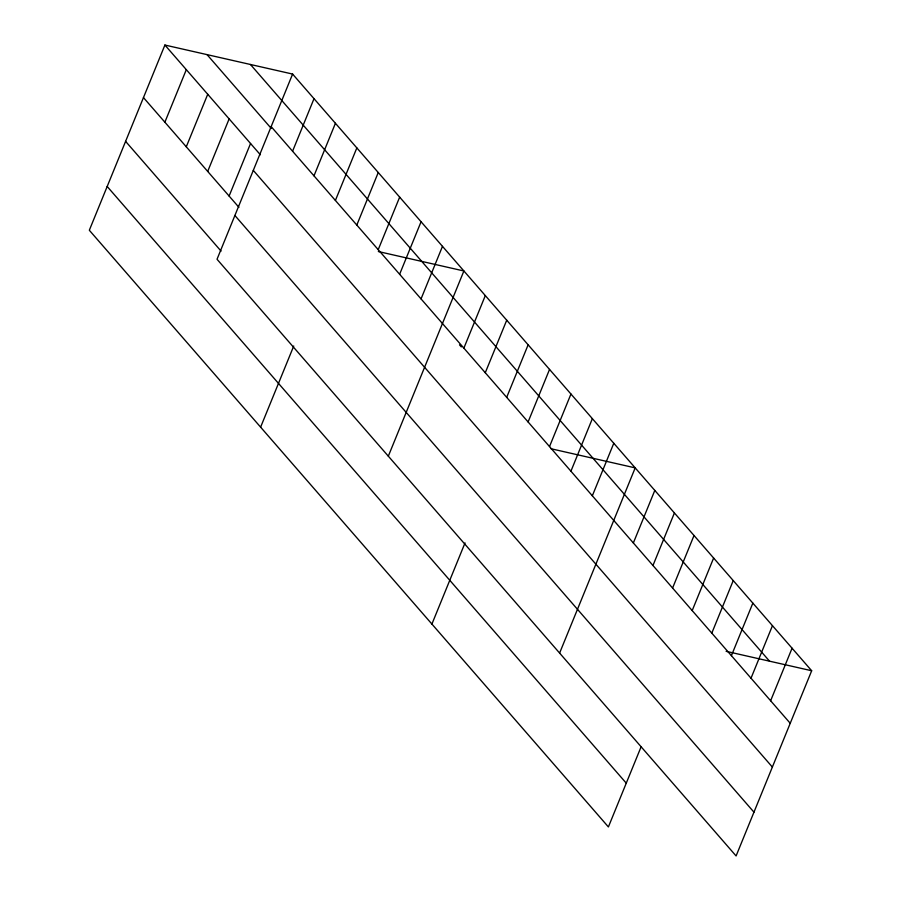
<?xml version="1.0" encoding="UTF-8"?>
<svg xmlns="http://www.w3.org/2000/svg" width="901" height="901" viewBox="0 0 901 901"><rect width="100%" height="100%" fill="white"/><g stroke="black" fill="none" stroke-linecap="round" stroke-linejoin="round"><path stroke-width="1.35" d="M292.6 74.062L217.028 259.263L736.094 855.95L811.677 670.749L292.6 74.062L164.906 45.05L89.323 230.251L608.4 826.938L640.994 747.075M164.872 122.198L186.316 69.659M186.282 146.807L207.726 94.278M207.692 171.427L229.136 118.887M229.113 196.035L250.546 143.507M292.577 151.21L314.01 98.682M313.987 175.83L335.42 123.291M335.397 200.439L356.841 147.91M260.614 427.153L293.737 346.007M356.807 225.059L378.251 172.519M378.217 249.667L399.661 197.128M399.627 274.276L421.071 221.747M421.049 298.895L442.481 246.356M388.32 456.165L463.891 270.976L378.341 251.537M463.869 348.124L485.312 295.584M485.279 372.732L506.722 320.204M506.689 397.352L528.132 344.813M431.917 624.055L465.029 542.909M528.099 421.961L549.542 369.421M549.52 446.569L570.952 394.041M570.93 471.189L592.362 418.65M592.34 495.798L613.784 443.269M559.611 653.079L635.194 467.878L550.984 448.743M633.358 542.954L654.802 490.426M652.966 565.501L674.41 512.962M672.585 588.038L694.018 535.509M692.193 610.585L713.626 558.046M711.801 633.121L733.234 580.593M731.409 655.669L752.853 603.129M751.017 678.205L772.461 625.666M770.625 700.753L792.069 648.213M726.116 651.31L811.677 670.749M250.455 64.489L769.533 661.176M271.156 126.602L790.233 723.289M207.039 54.623L271.28 128.46M459.521 344.858L461.312 346.908M164.906 45.05L260.366 154.781M253.294 170.379L772.371 767.066M143.462 97.59L238.923 207.32M234.891 215.485L753.968 812.173M125.599 141.367L221.06 251.097M107.185 186.473L626.263 783.16"/></g></svg>
